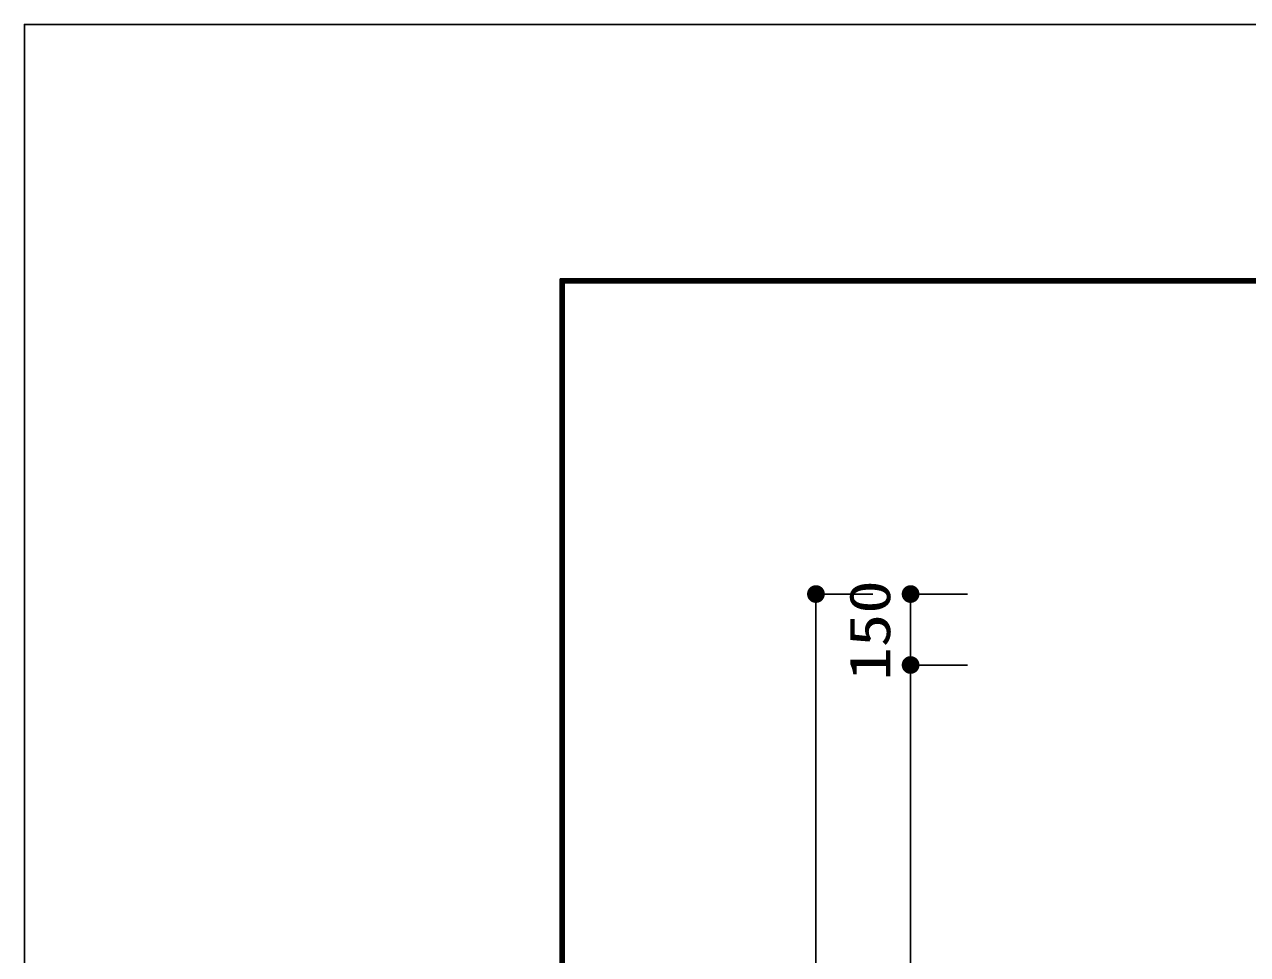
# Model space of a CAD drawing. Units: millimetres, scale not verified. Extents: x -24131 to 8910, y -6308 to 6308.
# Drawn here: x -8910 to -6326, y 4341 to 6308 of the extents above; entities that cross this region are included whole.
import ezdxf
from ezdxf.enums import TextEntityAlignment as Align

# ---------------------------------------------------------------- set-up
doc = ezdxf.new("R2010")
doc.units = ezdxf.units.MM
doc.header["$LTSCALE"] = 30
for name, color, linetype, lineweight in [('1-5_00クル-フ-6寸法', 132, 'Continuous', 25), ('1-9_図面枠', 7, 'Continuous', 25), ('1-A_Axis_waku', 7, 'Continuous', 25)]:
    doc.layers.add(name, color=color, linetype=linetype, lineweight=lineweight)
doc.styles.add('ＭＳ ゴシック', font='')
doc.styles.get('ＭＳ ゴシック').set_extended_font_data('MS Gothic')

msp = doc.modelspace()

# ---------------------------------------------------------------- linework, layer by layer
at = {"layer": '1-5_00クル-フ-6寸法', "color": 4}
for p, q in [((-7117.74, 5103.46), (-7237.74, 5103.46)), ((-7237.74, 2703.46), (-7237.74, 5103.46)), ((-6917.74, 5103.46), (-7037.74, 5103.46)), ((-7037.74, 5103.46), (-7037.74, 4953.46)), ((-6917.74, 4953.46), (-7037.74, 4953.46)), ((-6917.74, 4953.46), (-7037.74, 4953.46)), ((-7037.74, 4953.46), (-7037.74, 2853.46))]:
    msp.add_line(p, q, dxfattribs=at)
at = {"layer": '1-5_00クル-フ-6寸法'}
for points in [[(-7237.74, 5103.46), (-7252.18, 5115.41), (-7250.57, 5117.13)], [(-7237.74, 5103.46), (-7250.57, 5117.13), (-7248.76, 5118.63)], [(-7237.74, 5103.46), (-7248.76, 5118.63), (-7246.77, 5119.89)], [(-7237.74, 5103.46), (-7246.77, 5119.89), (-7244.64, 5120.9)], [(-7237.74, 5103.46), (-7244.64, 5120.9), (-7242.4, 5121.62)], [(-7237.74, 5103.46), (-7242.4, 5121.62), (-7240.09, 5122.06)], [(-7237.74, 5103.46), (-7240.09, 5122.06), (-7237.74, 5122.21)], [(-7237.74, 5103.46), (-7237.74, 5122.21), (-7235.39, 5122.06)], [(-7237.74, 5103.46), (-7235.39, 5122.06), (-7233.07, 5121.62)], [(-7237.74, 5103.46), (-7233.07, 5121.62), (-7230.83, 5120.9)], [(-7237.74, 5103.46), (-7230.83, 5120.9), (-7228.7, 5119.89)], [(-7237.74, 5103.46), (-7228.7, 5119.89), (-7226.71, 5118.63)], [(-7237.74, 5103.46), (-7226.71, 5118.63), (-7224.9, 5117.13)], [(-7237.74, 5103.46), (-7224.9, 5117.13), (-7223.29, 5115.41)], [(-7037.74, 5103.46), (-7052.18, 5115.41), (-7050.57, 5117.13)], [(-7037.74, 5103.46), (-7050.57, 5117.13), (-7048.76, 5118.63)], [(-7037.74, 5103.46), (-7048.76, 5118.63), (-7046.77, 5119.89)], [(-7037.74, 5103.46), (-7046.77, 5119.89), (-7044.64, 5120.9)], [(-7037.74, 5103.46), (-7044.64, 5120.9), (-7042.4, 5121.62)], [(-7037.74, 5103.46), (-7042.4, 5121.62), (-7040.09, 5122.06)], [(-7037.74, 5103.46), (-7040.09, 5122.06), (-7037.74, 5122.21)], [(-7037.74, 5103.46), (-7037.74, 5122.21), (-7035.39, 5122.06)], [(-7037.74, 5103.46), (-7035.39, 5122.06), (-7033.07, 5121.62)], [(-7037.74, 5103.46), (-7033.07, 5121.62), (-7030.83, 5120.9)], [(-7037.74, 5103.46), (-7030.83, 5120.9), (-7028.7, 5119.89)], [(-7037.74, 5103.46), (-7028.7, 5119.89), (-7026.71, 5118.63)], [(-7037.74, 5103.46), (-7026.71, 5118.63), (-7024.9, 5117.13)], [(-7037.74, 5103.46), (-7024.9, 5117.13), (-7023.29, 5115.41)], [(-7237.74, 5103.46), (-7256.45, 5104.64), (-7256.15, 5106.98)], [(-7237.74, 5103.46), (-7256.45, 5102.28), (-7256.45, 5104.64)], [(-7237.74, 5103.46), (-7256.15, 5099.95), (-7256.45, 5102.28)], [(-7237.74, 5103.46), (-7256.15, 5106.98), (-7255.57, 5109.26)], [(-7237.74, 5103.46), (-7255.57, 5097.67), (-7256.15, 5099.95)], [(-7237.74, 5103.46), (-7255.57, 5109.26), (-7254.7, 5111.45)], [(-7237.74, 5103.46), (-7254.7, 5095.48), (-7255.57, 5097.67)], [(-7237.74, 5103.46), (-7254.7, 5111.45), (-7253.57, 5113.51)], [(-7237.74, 5103.46), (-7253.57, 5093.42), (-7254.7, 5095.48)], [(-7237.74, 5103.46), (-7253.57, 5113.51), (-7252.18, 5115.41)], [(-7237.74, 5103.46), (-7252.18, 5091.51), (-7253.57, 5093.42)], [(-7237.74, 5103.46), (-7250.57, 5089.79), (-7252.18, 5091.51)], [(-7237.74, 5103.46), (-7248.76, 5088.29), (-7250.57, 5089.79)], [(-7237.74, 5103.46), (-7246.77, 5087.03), (-7248.76, 5088.29)], [(-7237.74, 5103.46), (-7244.64, 5086.03), (-7246.77, 5087.03)], [(-7237.74, 5103.46), (-7242.4, 5085.3), (-7244.64, 5086.03)], [(-7237.74, 5103.46), (-7240.09, 5084.86), (-7242.4, 5085.3)], [(-7237.74, 5103.46), (-7237.74, 5084.71), (-7240.09, 5084.86)], [(-7237.74, 5103.46), (-7223.29, 5115.41), (-7221.9, 5113.51)], [(-7237.74, 5103.46), (-7221.9, 5113.51), (-7220.77, 5111.45)], [(-7237.74, 5103.46), (-7220.77, 5111.45), (-7219.9, 5109.26)], [(-7237.74, 5103.46), (-7219.9, 5109.26), (-7219.32, 5106.98)], [(-7237.74, 5103.46), (-7219.32, 5106.98), (-7219.02, 5104.64)], [(-7237.74, 5103.46), (-7219.02, 5104.64), (-7219.02, 5102.28)], [(-7237.74, 5103.46), (-7235.39, 5084.86), (-7237.74, 5084.71)], [(-7237.74, 5103.46), (-7233.07, 5085.3), (-7235.39, 5084.86)], [(-7237.74, 5103.46), (-7230.83, 5086.03), (-7233.07, 5085.3)], [(-7237.74, 5103.46), (-7228.7, 5087.03), (-7230.83, 5086.03)], [(-7237.74, 5103.46), (-7226.71, 5088.29), (-7228.7, 5087.03)], [(-7237.74, 5103.46), (-7224.9, 5089.79), (-7226.71, 5088.29)], [(-7237.74, 5103.46), (-7223.29, 5091.51), (-7224.9, 5089.79)], [(-7237.74, 5103.46), (-7221.9, 5093.42), (-7223.29, 5091.51)], [(-7237.74, 5103.46), (-7220.77, 5095.48), (-7221.9, 5093.42)], [(-7237.74, 5103.46), (-7219.9, 5097.67), (-7220.77, 5095.48)], [(-7237.74, 5103.46), (-7219.32, 5099.95), (-7219.9, 5097.67)], [(-7237.74, 5103.46), (-7219.02, 5102.28), (-7219.32, 5099.95)], [(-7037.74, 5103.46), (-7056.45, 5104.64), (-7056.15, 5106.98)], [(-7037.74, 5103.46), (-7056.45, 5102.28), (-7056.45, 5104.64)], [(-7037.74, 5103.46), (-7056.15, 5099.95), (-7056.45, 5102.28)], [(-7037.74, 5103.46), (-7056.15, 5106.98), (-7055.57, 5109.26)], [(-7037.74, 5103.46), (-7055.57, 5097.67), (-7056.15, 5099.95)], [(-7037.74, 5103.46), (-7055.57, 5109.26), (-7054.7, 5111.45)], [(-7037.74, 5103.46), (-7054.7, 5095.48), (-7055.57, 5097.67)], [(-7037.74, 5103.46), (-7054.7, 5111.45), (-7053.57, 5113.51)], [(-7037.74, 5103.46), (-7053.57, 5093.42), (-7054.7, 5095.48)], [(-7037.74, 5103.46), (-7053.57, 5113.51), (-7052.18, 5115.41)], [(-7037.74, 5103.46), (-7052.18, 5091.51), (-7053.57, 5093.42)], [(-7037.74, 5103.46), (-7050.57, 5089.79), (-7052.18, 5091.51)], [(-7037.74, 5103.46), (-7048.76, 5088.29), (-7050.57, 5089.79)], [(-7037.74, 5103.46), (-7046.77, 5087.03), (-7048.76, 5088.29)], [(-7037.74, 5103.46), (-7044.64, 5086.03), (-7046.77, 5087.03)], [(-7037.74, 5103.46), (-7042.4, 5085.3), (-7044.64, 5086.03)], [(-7037.74, 5103.46), (-7040.09, 5084.86), (-7042.4, 5085.3)], [(-7037.74, 5103.46), (-7037.74, 5084.71), (-7040.09, 5084.86)], [(-7037.74, 5103.46), (-7023.29, 5115.41), (-7021.9, 5113.51)], [(-7037.74, 5103.46), (-7021.9, 5113.51), (-7020.77, 5111.45)], [(-7037.74, 5103.46), (-7020.77, 5111.45), (-7019.9, 5109.26)], [(-7037.74, 5103.46), (-7019.9, 5109.26), (-7019.32, 5106.98)], [(-7037.74, 5103.46), (-7019.32, 5106.98), (-7019.02, 5104.64)], [(-7037.74, 5103.46), (-7019.02, 5104.64), (-7019.02, 5102.28)], [(-7037.74, 5103.46), (-7035.39, 5084.86), (-7037.74, 5084.71)], [(-7037.74, 5103.46), (-7033.07, 5085.3), (-7035.39, 5084.86)], [(-7037.74, 5103.46), (-7030.83, 5086.03), (-7033.07, 5085.3)], [(-7037.74, 5103.46), (-7028.7, 5087.03), (-7030.83, 5086.03)], [(-7037.74, 5103.46), (-7026.71, 5088.29), (-7028.7, 5087.03)], [(-7037.74, 5103.46), (-7024.9, 5089.79), (-7026.71, 5088.29)], [(-7037.74, 5103.46), (-7023.29, 5091.51), (-7024.9, 5089.79)], [(-7037.74, 5103.46), (-7021.9, 5093.42), (-7023.29, 5091.51)], [(-7037.74, 5103.46), (-7020.77, 5095.48), (-7021.9, 5093.42)], [(-7037.74, 5103.46), (-7019.9, 5097.67), (-7020.77, 5095.48)], [(-7037.74, 5103.46), (-7019.32, 5099.95), (-7019.9, 5097.67)], [(-7037.74, 5103.46), (-7019.02, 5102.28), (-7019.32, 5099.95)], [(-7037.74, 4953.46), (-7054.7, 4961.45), (-7053.57, 4963.51)], [(-7037.74, 4953.46), (-7054.7, 4961.45), (-7053.57, 4963.51)], [(-7037.74, 4953.46), (-7053.57, 4963.51), (-7052.18, 4965.41)], [(-7037.74, 4953.46), (-7053.57, 4963.51), (-7052.18, 4965.41)], [(-7037.74, 4953.46), (-7052.18, 4965.41), (-7050.57, 4967.13)], [(-7037.74, 4953.46), (-7052.18, 4965.41), (-7050.57, 4967.13)], [(-7037.74, 4953.46), (-7050.57, 4967.13), (-7048.76, 4968.63)], [(-7037.74, 4953.46), (-7050.57, 4967.13), (-7048.76, 4968.63)], [(-7037.74, 4953.46), (-7048.76, 4968.63), (-7046.77, 4969.89)], [(-7037.74, 4953.46), (-7048.76, 4968.63), (-7046.77, 4969.89)], [(-7037.74, 4953.46), (-7046.77, 4969.89), (-7044.64, 4970.9)], [(-7037.74, 4953.46), (-7046.77, 4969.89), (-7044.64, 4970.9)], [(-7037.74, 4953.46), (-7044.64, 4970.9), (-7042.4, 4971.62)], [(-7037.74, 4953.46), (-7044.64, 4970.9), (-7042.4, 4971.62)], [(-7037.74, 4953.46), (-7042.4, 4971.62), (-7040.09, 4972.06)], [(-7037.74, 4953.46), (-7042.4, 4971.62), (-7040.09, 4972.06)], [(-7037.74, 4953.46), (-7040.09, 4972.06), (-7037.74, 4972.21)], [(-7037.74, 4953.46), (-7040.09, 4972.06), (-7037.74, 4972.21)], [(-7037.74, 4953.46), (-7037.74, 4972.21), (-7035.39, 4972.06)], [(-7037.74, 4953.46), (-7037.74, 4972.21), (-7035.39, 4972.06)], [(-7037.74, 4953.46), (-7035.39, 4972.06), (-7033.07, 4971.62)], [(-7037.74, 4953.46), (-7035.39, 4972.06), (-7033.07, 4971.62)], [(-7037.74, 4953.46), (-7033.07, 4971.62), (-7030.83, 4970.9)], [(-7037.74, 4953.46), (-7033.07, 4971.62), (-7030.83, 4970.9)], [(-7037.74, 4953.46), (-7030.83, 4970.9), (-7028.7, 4969.89)], [(-7037.74, 4953.46), (-7030.83, 4970.9), (-7028.7, 4969.89)], [(-7037.74, 4953.46), (-7028.7, 4969.89), (-7026.71, 4968.63)], [(-7037.74, 4953.46), (-7028.7, 4969.89), (-7026.71, 4968.63)], [(-7037.74, 4953.46), (-7026.71, 4968.63), (-7024.9, 4967.13)], [(-7037.74, 4953.46), (-7026.71, 4968.63), (-7024.9, 4967.13)], [(-7037.74, 4953.46), (-7024.9, 4967.13), (-7023.29, 4965.41)], [(-7037.74, 4953.46), (-7024.9, 4967.13), (-7023.29, 4965.41)], [(-7037.74, 4953.46), (-7023.29, 4965.41), (-7021.9, 4963.51)], [(-7037.74, 4953.46), (-7023.29, 4965.41), (-7021.9, 4963.51)], [(-7037.74, 4953.46), (-7021.9, 4963.51), (-7020.77, 4961.45)], [(-7037.74, 4953.46), (-7021.9, 4963.51), (-7020.77, 4961.45)], [(-7037.74, 4953.46), (-7056.45, 4954.64), (-7056.15, 4956.98)], [(-7037.74, 4953.46), (-7056.45, 4954.64), (-7056.15, 4956.98)], [(-7037.74, 4953.46), (-7056.45, 4952.28), (-7056.45, 4954.64)], [(-7037.74, 4953.46), (-7056.45, 4952.28), (-7056.45, 4954.64)], [(-7037.74, 4953.46), (-7056.15, 4949.95), (-7056.45, 4952.28)], [(-7037.74, 4953.46), (-7056.15, 4949.95), (-7056.45, 4952.28)], [(-7037.74, 4953.46), (-7056.15, 4956.98), (-7055.57, 4959.26)], [(-7037.74, 4953.46), (-7056.15, 4956.98), (-7055.57, 4959.26)], [(-7037.74, 4953.46), (-7055.57, 4947.67), (-7056.15, 4949.95)], [(-7037.74, 4953.46), (-7055.57, 4947.67), (-7056.15, 4949.95)], [(-7037.74, 4953.46), (-7055.57, 4959.26), (-7054.7, 4961.45)], [(-7037.74, 4953.46), (-7055.57, 4959.26), (-7054.7, 4961.45)], [(-7037.74, 4953.46), (-7054.7, 4945.48), (-7055.57, 4947.67)], [(-7037.74, 4953.46), (-7054.7, 4945.48), (-7055.57, 4947.67)], [(-7037.74, 4953.46), (-7053.57, 4943.42), (-7054.7, 4945.48)], [(-7037.74, 4953.46), (-7053.57, 4943.42), (-7054.7, 4945.48)], [(-7037.74, 4953.46), (-7052.18, 4941.51), (-7053.57, 4943.42)], [(-7037.74, 4953.46), (-7052.18, 4941.51), (-7053.57, 4943.42)], [(-7037.74, 4953.46), (-7050.57, 4939.79), (-7052.18, 4941.51)], [(-7037.74, 4953.46), (-7050.57, 4939.79), (-7052.18, 4941.51)], [(-7037.74, 4953.46), (-7048.76, 4938.29), (-7050.57, 4939.79)], [(-7037.74, 4953.46), (-7048.76, 4938.29), (-7050.57, 4939.79)], [(-7037.74, 4953.46), (-7046.77, 4937.03), (-7048.76, 4938.29)], [(-7037.74, 4953.46), (-7046.77, 4937.03), (-7048.76, 4938.29)], [(-7037.74, 4953.46), (-7044.64, 4936.03), (-7046.77, 4937.03)], [(-7037.74, 4953.46), (-7044.64, 4936.03), (-7046.77, 4937.03)], [(-7037.74, 4953.46), (-7042.4, 4935.3), (-7044.64, 4936.03)], [(-7037.74, 4953.46), (-7042.4, 4935.3), (-7044.64, 4936.03)], [(-7037.74, 4953.46), (-7040.09, 4934.86), (-7042.4, 4935.3)], [(-7037.74, 4953.46), (-7040.09, 4934.86), (-7042.4, 4935.3)], [(-7037.74, 4953.46), (-7037.74, 4934.71), (-7040.09, 4934.86)], [(-7037.74, 4953.46), (-7037.74, 4934.71), (-7040.09, 4934.86)], [(-7037.74, 4953.46), (-7020.77, 4961.45), (-7019.9, 4959.26)], [(-7037.74, 4953.46), (-7020.77, 4961.45), (-7019.9, 4959.26)], [(-7037.74, 4953.46), (-7019.9, 4959.26), (-7019.32, 4956.98)], [(-7037.74, 4953.46), (-7019.9, 4959.26), (-7019.32, 4956.98)], [(-7037.74, 4953.46), (-7019.32, 4956.98), (-7019.02, 4954.64)], [(-7037.74, 4953.46), (-7019.32, 4956.98), (-7019.02, 4954.64)], [(-7037.74, 4953.46), (-7019.02, 4954.64), (-7019.02, 4952.28)], [(-7037.74, 4953.46), (-7019.02, 4954.64), (-7019.02, 4952.28)], [(-7037.74, 4953.46), (-7035.39, 4934.86), (-7037.74, 4934.71)], [(-7037.74, 4953.46), (-7033.07, 4935.3), (-7035.39, 4934.86)], [(-7037.74, 4953.46), (-7030.83, 4936.03), (-7033.07, 4935.3)], [(-7037.74, 4953.46), (-7028.7, 4937.03), (-7030.83, 4936.03)], [(-7037.74, 4953.46), (-7026.71, 4938.29), (-7028.7, 4937.03)], [(-7037.74, 4953.46), (-7024.9, 4939.79), (-7026.71, 4938.29)], [(-7037.74, 4953.46), (-7023.29, 4941.51), (-7024.9, 4939.79)], [(-7037.74, 4953.46), (-7021.9, 4943.42), (-7023.29, 4941.51)], [(-7037.74, 4953.46), (-7020.77, 4945.48), (-7021.9, 4943.42)], [(-7037.74, 4953.46), (-7019.9, 4947.67), (-7020.77, 4945.48)], [(-7037.74, 4953.46), (-7019.32, 4949.95), (-7019.9, 4947.67)], [(-7037.74, 4953.46), (-7019.02, 4952.28), (-7019.32, 4949.95)], [(-7037.74, 4953.46), (-7035.39, 4934.86), (-7037.74, 4934.71)], [(-7037.74, 4953.46), (-7033.07, 4935.3), (-7035.39, 4934.86)], [(-7037.74, 4953.46), (-7030.83, 4936.03), (-7033.07, 4935.3)], [(-7037.74, 4953.46), (-7028.7, 4937.03), (-7030.83, 4936.03)], [(-7037.74, 4953.46), (-7026.71, 4938.29), (-7028.7, 4937.03)], [(-7037.74, 4953.46), (-7024.9, 4939.79), (-7026.71, 4938.29)], [(-7037.74, 4953.46), (-7023.29, 4941.51), (-7024.9, 4939.79)], [(-7037.74, 4953.46), (-7021.9, 4943.42), (-7023.29, 4941.51)], [(-7037.74, 4953.46), (-7020.77, 4945.48), (-7021.9, 4943.42)], [(-7037.74, 4953.46), (-7019.9, 4947.67), (-7020.77, 4945.48)], [(-7037.74, 4953.46), (-7019.32, 4949.95), (-7019.9, 4947.67)], [(-7037.74, 4953.46), (-7019.02, 4952.28), (-7019.32, 4949.95)]]:
    msp.add_solid(points, dxfattribs=at)
at = {"layer": '1-9_図面枠'}
msp.add_lwpolyline([(-8910, -6307.5), (-8910, 6307.5), (8910, 6307.5), (8910, -6307.5)], close=True, dxfattribs=at)
at = {"layer": '1-A_Axis_waku'}
for p, q in [((-7778.4, 5769.9), (8408.4, 5769.9)), ((-7778.4, 5769.9), (-7778.4, -5814.9)), ((-7777.8, 5769.3), (8407.8, 5769.3)), ((-7777.8, 5769.3), (-7777.8, -5814.3)), ((-7777.2, 5768.7), (8407.2, 5768.7)), ((-7777.2, 5768.7), (-7777.2, -5813.7)), ((-7776.6, 5768.1), (8406.6, 5768.1)), ((-7776.6, 5768.1), (-7776.6, -5813.1)), ((-7776, 5767.5), (8406, 5767.5)), ((-7776, 5767.5), (-7776, -5812.5)), ((-7775.4, 5766.9), (8405.4, 5766.9)), ((-7775.4, 5766.9), (-7775.4, -5811.9)), ((-7774.8, 5766.3), (8404.8, 5766.3)), ((-7774.8, 5766.3), (-7774.8, -5811.3)), ((-7774.2, 5765.7), (8404.2, 5765.7)), ((-7774.2, 5765.7), (-7774.2, -5810.7)), ((-7773.6, 5765.1), (8403.6, 5765.1)), ((-7773.6, 5765.1), (-7773.6, -5810.1)), ((-7773, 5764.5), (8403, 5764.5)), ((-7773, 5764.5), (-7773, -5809.5)), ((-7772.4, 5763.9), (8402.4, 5763.9)), ((-7772.4, 5763.9), (-7772.4, -5808.9)), ((-7771.8, 5763.3), (8401.8, 5763.3)), ((-7771.8, 5763.3), (-7771.8, -5808.3)), ((-7771.2, 5762.7), (8401.2, 5762.7)), ((-7771.2, 5762.7), (-7771.2, -5807.7)), ((-7770.6, 5762.1), (8400.6, 5762.1)), ((-7770.6, 5762.1), (-7770.6, -5807.1)), ((-7770, 5761.5), (8400, 5761.5)), ((-7770, 5761.5), (-7770, -5806.5))]:
    msp.add_line(p, q, dxfattribs=at)

# ---------------------------------------------------------------- texts
at = {"layer": '1-5_00クル-フ-6寸法', "color": 3, "style": 'ＭＳ ゴシック', "width": 1.2}
msp.add_text('150', height=86.66, rotation=90, dxfattribs=at).set_placement((-7054.83, 4920.46), align=Align.BOTTOM_LEFT)

doc.saveas('drawing.dxf')
